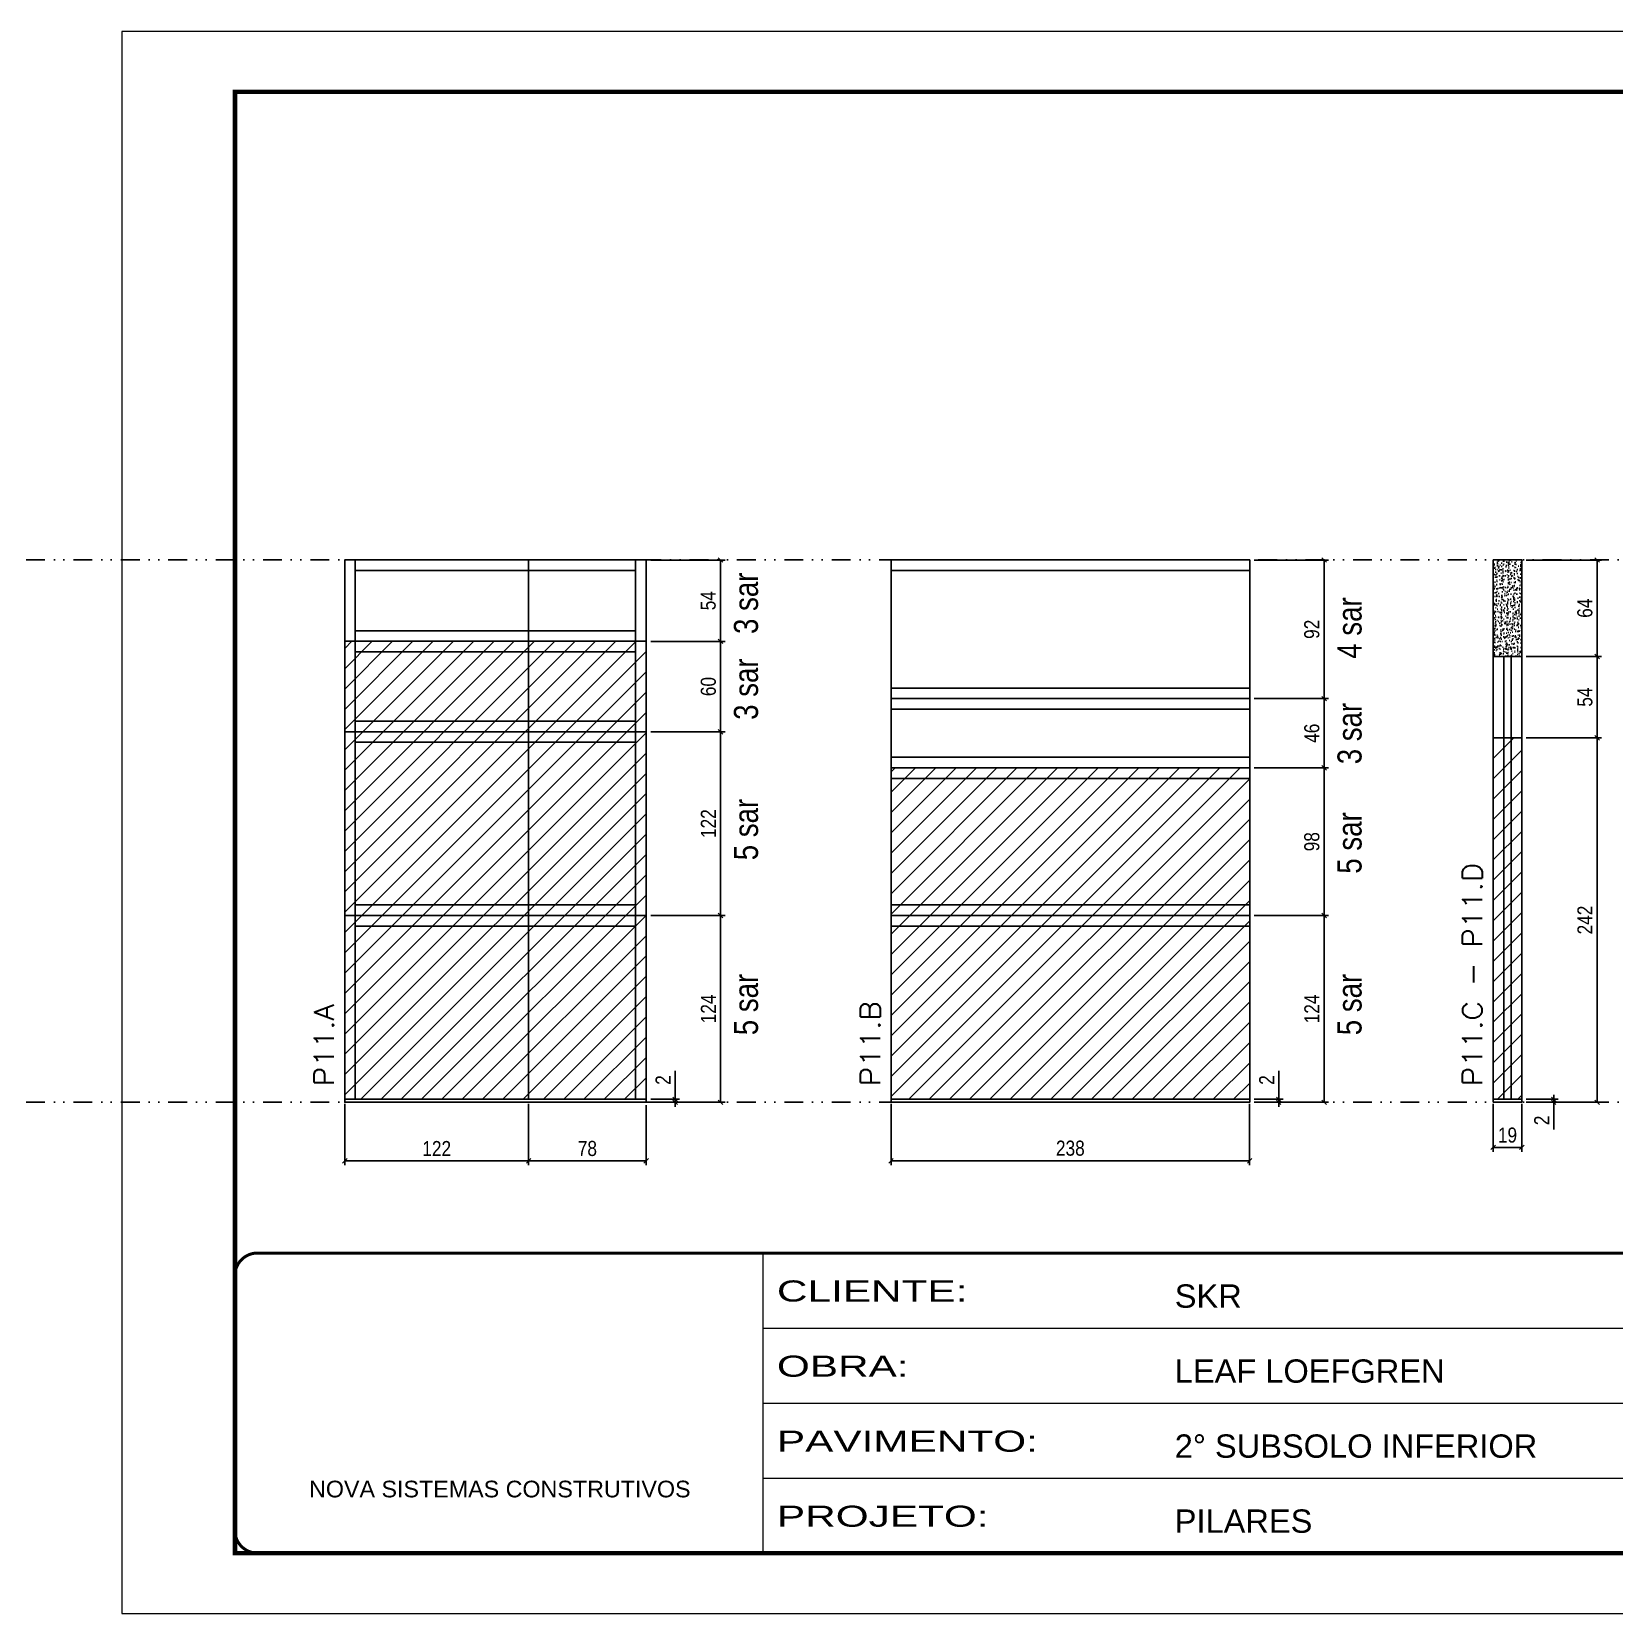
# Model space of a CAD drawing. Extents: x 13513 to 27878, y -21631 to 6985.
# Drawn here: x 15939 to 16989, y -8997 to -7947 of the extents above; entities that cross this region are included whole.
import ezdxf

# ---------------------------------------------------------------- set-up
doc = ezdxf.new("R2010")
doc.units = 0
for name, pattern in [('CONTINUO', [0]), ('DASHED', [0.75, 0.5, -0.25]), ('DIVIDE2', [0.625, 0.25, -0.125, 0, -0.125, 0, -0.125])]:
    doc.linetypes.add(name, pattern=pattern)
for name, color, linetype in [('COTA', 241, 'Continuous'), ('NOMENCLATURA', 7, 'Continuous'), ('Nível', 160, 'Continuous'), ('Painéis', 200, 'Continuous'), ('SARR_2.2x7', 40, 'Continuous')]:
    doc.layers.add(name, color=color, linetype=linetype)
for name, color, linetype, lineweight in [('Folhas', 255, 'Continuous', 9), ('Hachura', 251, 'Continuous', 9), ('SARRAFO DE PRESSAO', 251, 'DASHED', 9), ('Texto Seção', 7, 'Continuous', 15)]:
    doc.layers.add(name, color=color, linetype=linetype, lineweight=lineweight)
doc.styles.add('ARIAL', font='arial.ttf')
doc.styles.add('ARIAL_NARROW', font='ARIALN.TTF', dxfattribs={"height": 0.2})
doc.styles.add('COTA TECNICA', font='techl___.ttf', dxfattribs={"height": 10})
doc.styles.add('COTA TECNICA-50', font='techl___.ttf', dxfattribs={"height": 10})
doc.styles.add('REGUA-120', font='ROMANS.shx', dxfattribs={"height": 15})
doc.styles.add('Tecnologia', font='')
doc.styles.get('Tecnologia').set_extended_font_data('Forgotten Futurist')
doc.dimstyles.new('COTA PAINEL-50', dxfattribs={"dimtxt": 10, "dimasz": 3, "dimexe": 3, "dimexo": 3, "dimgap": 3, "dimtad": 1, "dimdec": 1, "dimzin": 12, "dimdsep": 46, "dimtxsty": 'COTA TECNICA-50', "dimblk1": 'OBLIQUE', "dimblk2": 'OBLIQUE', "dimsah": 1, "dimcen": 0.9, "dimclrd": 4, "dimclre": 4, "dimclrt": 240, "dimadec": 1, "dimazin": 3, "dimtfac": 1, "dimtdec": 1, "dimtmove": 0, "dimatfit": 3, "dimfxl": 1, "dimtolj": 1, "dimtzin": 12, "dimarcsym": 0})
doc.dimstyles.new('PAINEL', dxfattribs={"dimtxt": 10, "dimasz": 3, "dimexe": 3, "dimexo": 3, "dimgap": 3, "dimtad": 1, "dimdec": 1, "dimzin": 12, "dimdsep": 46, "dimtxsty": 'COTA TECNICA', "dimblk1": 'OBLIQUE', "dimblk2": 'OBLIQUE', "dimsah": 1, "dimcen": 0.9, "dimclrd": 4, "dimclre": 4, "dimclrt": 240, "dimadec": 1, "dimazin": 3, "dimtfac": 1, "dimtdec": 1, "dimtmove": 0, "dimatfit": 3, "dimfxl": 1, "dimtolj": 1, "dimtzin": 12, "dimarcsym": 0})

# ---------------------------------------------------------------- blocks, each defined once
blk = doc.blocks.new('9999999999')
at = {"color": 30, "linetype": 'CONTINUO'}
for p, q in [((98564.6, 34230.2), (98564.6, 34429.4)), ((98564.6, 34379.6), (99584, 34379.6)), ((98564.6, 34329.8), (99488, 34329.8)), ((99584, 34329.8), (99488, 34329.8)), ((99488, 34329.8), (99488, 34230.2)), ((98564.6, 34280), (99488, 34280))]:
    blk.add_line(p, q, dxfattribs=at)
at = {"color": 30, "linetype": 'CONTINUO', "const_width": 2}
blk.add_lwpolyline([(99584, 34230.2), (99584, 34414.4, 0.414214), (99569, 34429.4), (98229, 34429.4, 0.414214), (98214, 34414.4), (98214, 34245.2, 0.414214), (98229, 34230.2), (99584, 34230.2)], format="xyb", dxfattribs=at)
at = {"layer": 'Folhas'}
blk.add_lwpolyline([(98139, 34190.2), (99624, 34190.2), (99624, 35240.2), (98139, 35240.2)], close=True, dxfattribs=at)
at = {"layer": 'Folhas', "color": 30, "const_width": 3}
blk.add_lwpolyline([(98214, 34230.2), (99584, 34230.2), (99584, 35200.2), (98214, 35200.2)], close=True, dxfattribs=at)
at = {"color": 7, "linetype": 'Continuous', "ltscale": 5, "style": 'ARIAL'}
for s, height, p in [('SKR', 15.48, (98837.7, 34393.1)), ('LEAF LOEFGREN', 15.483, (98837.7, 34343.3)), ('2° SUBSOLO INFERIOR', 15.483, (98837.7, 34293.5)), ('NOVA SISTEMAS CONSTRUTIVOS', 11.059, (98263.2, 34267.2)), ('PILARES', 15.48, (98837.7, 34243.7))]:
    blk.add_text(s, height=height, dxfattribs=at).set_placement(p)
at = {"layer": 'Folhas', "color": 7, "style": 'Tecnologia', "width": 1.5}
for s, p in [('CLIENTE:', (98573.7, 34397.2)), ('OBRA:', (98573.7, 34347.3)), ('PAVIMENTO:', (98573.7, 34297.5)), ('PROJETO:', (98573.7, 34247.7))]:
    blk.add_text(s, height=14, dxfattribs=at).set_placement(p)
blk = doc.blocks.new('_Oblique')
at = {"color": 0, "linetype": 'ByBlock', "lineweight": -2}
blk.add_line((-0.5, -0.5), (0.5, 0.5), dxfattribs=at)
blk = doc.blocks.new('*D2274')
at = {"layer": 'COTA', "color": 4, "lineweight": -2, "transparency": 16777216}
for p, q in [((16146.4, -8658.5), (16146.4, -8699.3)), ((16268.4, -8658.5), (16268.4, -8699.3)), ((16268.4, -8696.3), (16146.4, -8696.3))]:
    blk.add_line(p, q, dxfattribs=at)
at = {"layer": 'Defpoints', "color": 0, "transparency": 16777216}
for p in [(16146.4, -8655.5), (16268.4, -8655.5), (16146.4, -8696.3)]:
    blk.add_point(p, dxfattribs=at)
at = {"layer": 'COTA', "color": 4, "lineweight": -2, "transparency": 16777216, "xscale": 3, "yscale": 3, "zscale": 3, "rotation": 180}
blk.add_blockref('_Oblique', (16146.4, -8696.3), dxfattribs=at)
at = {"layer": 'COTA', "color": 4, "lineweight": -2, "transparency": 16777216, "xscale": 3, "yscale": 3, "zscale": 3}
blk.add_blockref('_Oblique', (16268.4, -8696.3), dxfattribs=at)
at = {"layer": 'COTA', "color": 240, "transparency": 16777216, "insert": (16207.4, -8688.2), "char_height": 10, "attachment_point": 5, "style": 'COTA TECNICA'}
blk.add_mtext('\\A1;122', dxfattribs=at)
blk = doc.blocks.new('*D2275')
at = {"layer": 'COTA', "color": 4, "lineweight": -2, "transparency": 16777216}
for p, q in [((16365.6, -8655.5), (16365.6, -8636.7)), ((16349.4, -8655.5), (16368.6, -8655.5)), ((16349.4, -8657.5), (16368.6, -8657.5)), ((16365.6, -8657.5), (16365.6, -8655.5)), ((16365.6, -8657.5), (16365.6, -8660.5))]:
    blk.add_line(p, q, dxfattribs=at)
at = {"layer": 'Defpoints', "color": 0, "transparency": 16777216}
for p in [(16346.4, -8655.5), (16346.4, -8657.5), (16365.6, -8657.5)]:
    blk.add_point(p, dxfattribs=at)
at = {"layer": 'COTA', "color": 4, "lineweight": -2, "transparency": 16777216, "xscale": 3, "yscale": 3, "zscale": 3}
for p, rotation in [((16365.6, -8655.5), 270), ((16365.6, -8657.5), 90)]:
    blk.add_blockref('_Oblique', p, dxfattribs=dict(at, rotation=rotation))
at = {"layer": 'COTA', "color": 240, "transparency": 16777216, "insert": (16357.6, -8642.7), "char_height": 10, "attachment_point": 5, "rotation": 90, "style": 'COTA TECNICA-50'}
blk.add_mtext('\\A1;2', dxfattribs=at)
blk = doc.blocks.new('*D2276')
at = {"layer": 'COTA', "color": 4, "lineweight": -2, "transparency": 16777216}
for p, q in [((16349.4, -8411.5), (16398.8, -8411.5)), ((16395.8, -8533.5), (16395.8, -8411.5)), ((16349.4, -8533.5), (16398.8, -8533.5))]:
    blk.add_line(p, q, dxfattribs=at)
at = {"layer": 'Defpoints', "color": 0, "transparency": 16777216}
for p in [(16346.4, -8411.5), (16395.8, -8411.5), (16346.4, -8533.5)]:
    blk.add_point(p, dxfattribs=at)
at = {"layer": 'COTA', "color": 4, "lineweight": -2, "transparency": 16777216, "xscale": 3, "yscale": 3, "zscale": 3}
for p, rotation in [((16395.8, -8411.5), 90), ((16395.8, -8533.5), 270)]:
    blk.add_blockref('_Oblique', p, dxfattribs=dict(at, rotation=rotation))
at = {"layer": 'COTA', "color": 240, "transparency": 16777216, "insert": (16387.7, -8472.5), "char_height": 10, "attachment_point": 5, "rotation": 90, "style": 'COTA TECNICA-50'}
blk.add_mtext('\\A1;122', dxfattribs=at)
blk = doc.blocks.new('*D2277')
at = {"layer": 'COTA', "color": 4, "linetype": 'ByBlock', "lineweight": -2, "transparency": 16777216}
for p, q in [((16349.4, -8533.5), (16398.8, -8533.5)), ((16395.8, -8657.5), (16395.8, -8533.5)), ((16349.4, -8657.5), (16398.8, -8657.5))]:
    blk.add_line(p, q, dxfattribs=at)
at = {"layer": 'Defpoints', "color": 0, "linetype": 'ByBlock', "transparency": 16777216}
for p in [(16346.4, -8533.5), (16395.8, -8533.5), (16346.4, -8657.5)]:
    blk.add_point(p, dxfattribs=at)
at = {"layer": 'COTA', "color": 4, "linetype": 'ByBlock', "lineweight": -2, "transparency": 16777216, "xscale": 3, "yscale": 3, "zscale": 3}
for p, rotation in [((16395.8, -8533.5), 90), ((16395.8, -8657.5), 270)]:
    blk.add_blockref('_Oblique', p, dxfattribs=dict(at, rotation=rotation))
at = {"layer": 'COTA', "color": 240, "linetype": 'ByBlock', "transparency": 16777216, "insert": (16387.7, -8595.5), "char_height": 10, "attachment_point": 5, "rotation": 90, "style": 'COTA TECNICA'}
blk.add_mtext('\\A1;124', dxfattribs=at)
blk = doc.blocks.new('*D2278')
at = {"layer": 'COTA', "color": 4, "linetype": 'ByBlock', "lineweight": -2, "transparency": 16777216}
for p, q in [((16349.4, -8533.5), (16398.8, -8533.5)), ((16395.8, -8657.5), (16395.8, -8533.5)), ((16349.4, -8657.5), (16398.8, -8657.5))]:
    blk.add_line(p, q, dxfattribs=at)
at = {"layer": 'Defpoints', "color": 0, "linetype": 'ByBlock', "transparency": 16777216}
for p in [(16346.4, -8533.5), (16395.8, -8533.5), (16346.4, -8657.5)]:
    blk.add_point(p, dxfattribs=at)
at = {"layer": 'COTA', "color": 4, "linetype": 'ByBlock', "lineweight": -2, "transparency": 16777216, "xscale": 3, "yscale": 3, "zscale": 3}
for p, rotation in [((16395.8, -8533.5), 90), ((16395.8, -8657.5), 270)]:
    blk.add_blockref('_Oblique', p, dxfattribs=dict(at, rotation=rotation))
at = {"layer": 'COTA', "color": 240, "linetype": 'ByBlock', "transparency": 16777216, "insert": (16387.7, -8595.5), "char_height": 10, "attachment_point": 5, "rotation": 90, "style": 'COTA TECNICA'}
blk.add_mtext('\\A1;124', dxfattribs=at)
blk = doc.blocks.new('*D2279')
at = {"layer": 'COTA', "color": 4, "lineweight": -2, "transparency": 16777216}
for p, q in [((16349.4, -8351.5), (16398.8, -8351.5)), ((16395.8, -8411.5), (16395.8, -8351.5)), ((16349.4, -8411.5), (16398.8, -8411.5))]:
    blk.add_line(p, q, dxfattribs=at)
at = {"layer": 'Defpoints', "color": 0, "transparency": 16777216}
for p in [(16346.4, -8351.5), (16395.8, -8351.5), (16346.4, -8411.5)]:
    blk.add_point(p, dxfattribs=at)
at = {"layer": 'COTA', "color": 4, "lineweight": -2, "transparency": 16777216, "xscale": 3, "yscale": 3, "zscale": 3}
for p, rotation in [((16395.8, -8351.5), 90), ((16395.8, -8411.5), 270)]:
    blk.add_blockref('_Oblique', p, dxfattribs=dict(at, rotation=rotation))
at = {"layer": 'COTA', "color": 240, "transparency": 16777216, "insert": (16387.7, -8381.5), "char_height": 10, "attachment_point": 5, "rotation": 90, "style": 'COTA TECNICA'}
blk.add_mtext('\\A1;60', dxfattribs=at)
blk = doc.blocks.new('*D2280')
at = {"layer": 'COTA', "color": 4, "lineweight": -2, "transparency": 16777216}
for p, q in [((16508.9, -8658.5), (16508.9, -8699.3)), ((16746.9, -8658.5), (16746.9, -8699.3)), ((16746.9, -8696.3), (16508.9, -8696.3))]:
    blk.add_line(p, q, dxfattribs=at)
at = {"layer": 'Defpoints', "color": 0, "transparency": 16777216}
for p in [(16508.9, -8655.5), (16746.9, -8655.5), (16508.9, -8696.3)]:
    blk.add_point(p, dxfattribs=at)
at = {"layer": 'COTA', "color": 4, "lineweight": -2, "transparency": 16777216, "xscale": 3, "yscale": 3, "zscale": 3, "rotation": 180}
blk.add_blockref('_Oblique', (16508.9, -8696.3), dxfattribs=at)
at = {"layer": 'COTA', "color": 4, "lineweight": -2, "transparency": 16777216, "xscale": 3, "yscale": 3, "zscale": 3}
blk.add_blockref('_Oblique', (16746.9, -8696.3), dxfattribs=at)
at = {"layer": 'COTA', "color": 240, "transparency": 16777216, "insert": (16627.9, -8688), "char_height": 10, "attachment_point": 5, "style": 'COTA TECNICA'}
blk.add_mtext('\\A1;238', dxfattribs=at)
blk = doc.blocks.new('*D2281')
at = {"layer": 'COTA', "color": 4, "lineweight": -2, "transparency": 16777216}
for p, q in [((16766.2, -8655.5), (16766.2, -8636.7)), ((16749.9, -8655.5), (16769.2, -8655.5)), ((16749.9, -8657.5), (16769.2, -8657.5)), ((16766.2, -8657.5), (16766.2, -8655.5)), ((16766.2, -8657.5), (16766.2, -8660.5))]:
    blk.add_line(p, q, dxfattribs=at)
at = {"layer": 'Defpoints', "color": 0, "transparency": 16777216}
for p in [(16746.9, -8655.5), (16746.9, -8657.5), (16766.2, -8657.5)]:
    blk.add_point(p, dxfattribs=at)
at = {"layer": 'COTA', "color": 4, "lineweight": -2, "transparency": 16777216, "xscale": 3, "yscale": 3, "zscale": 3}
for p, rotation in [((16766.2, -8655.5), 270), ((16766.2, -8657.5), 90)]:
    blk.add_blockref('_Oblique', p, dxfattribs=dict(at, rotation=rotation))
at = {"layer": 'COTA', "color": 240, "transparency": 16777216, "insert": (16758.2, -8642.7), "char_height": 10, "attachment_point": 5, "rotation": 90, "style": 'COTA TECNICA-50'}
blk.add_mtext('\\A1;2', dxfattribs=at)
blk = doc.blocks.new('*D2282')
at = {"layer": 'COTA', "color": 4, "lineweight": -2, "transparency": 16777216}
for p, q in [((16749.9, -8435.5), (16799.3, -8435.5)), ((16796.3, -8533.5), (16796.3, -8435.5)), ((16749.9, -8533.5), (16799.3, -8533.5))]:
    blk.add_line(p, q, dxfattribs=at)
at = {"layer": 'Defpoints', "color": 0, "transparency": 16777216}
for p in [(16746.9, -8435.5), (16796.3, -8435.5), (16746.9, -8533.5)]:
    blk.add_point(p, dxfattribs=at)
at = {"layer": 'COTA', "color": 4, "lineweight": -2, "transparency": 16777216, "xscale": 3, "yscale": 3, "zscale": 3}
for p, rotation in [((16796.3, -8435.5), 90), ((16796.3, -8533.5), 270)]:
    blk.add_blockref('_Oblique', p, dxfattribs=dict(at, rotation=rotation))
at = {"layer": 'COTA', "color": 240, "transparency": 16777216, "insert": (16788.2, -8484.5), "char_height": 10, "attachment_point": 5, "rotation": 90, "style": 'COTA TECNICA-50'}
blk.add_mtext('\\A1;98', dxfattribs=at)
blk = doc.blocks.new('*D2283')
at = {"layer": 'COTA', "color": 4, "linetype": 'ByBlock', "lineweight": -2, "transparency": 16777216}
for p, q in [((16749.9, -8533.5), (16799.3, -8533.5)), ((16796.3, -8657.5), (16796.3, -8533.5)), ((16749.9, -8657.5), (16799.3, -8657.5))]:
    blk.add_line(p, q, dxfattribs=at)
at = {"layer": 'Defpoints', "color": 0, "linetype": 'ByBlock', "transparency": 16777216}
for p in [(16746.9, -8533.5), (16796.3, -8533.5), (16746.9, -8657.5)]:
    blk.add_point(p, dxfattribs=at)
at = {"layer": 'COTA', "color": 4, "linetype": 'ByBlock', "lineweight": -2, "transparency": 16777216, "xscale": 3, "yscale": 3, "zscale": 3}
for p, rotation in [((16796.3, -8533.5), 90), ((16796.3, -8657.5), 270)]:
    blk.add_blockref('_Oblique', p, dxfattribs=dict(at, rotation=rotation))
at = {"layer": 'COTA', "color": 240, "linetype": 'ByBlock', "transparency": 16777216, "insert": (16788.2, -8595.5), "char_height": 10, "attachment_point": 5, "rotation": 90, "style": 'COTA TECNICA'}
blk.add_mtext('\\A1;124', dxfattribs=at)
blk = doc.blocks.new('*D2284')
at = {"layer": 'COTA', "color": 4, "linetype": 'ByBlock', "lineweight": -2, "transparency": 16777216}
for p, q in [((16749.9, -8533.5), (16799.3, -8533.5)), ((16796.3, -8657.5), (16796.3, -8533.5)), ((16749.9, -8657.5), (16799.3, -8657.5))]:
    blk.add_line(p, q, dxfattribs=at)
at = {"layer": 'Defpoints', "color": 0, "linetype": 'ByBlock', "transparency": 16777216}
for p in [(16746.9, -8533.5), (16796.3, -8533.5), (16746.9, -8657.5)]:
    blk.add_point(p, dxfattribs=at)
at = {"layer": 'COTA', "color": 4, "linetype": 'ByBlock', "lineweight": -2, "transparency": 16777216, "xscale": 3, "yscale": 3, "zscale": 3}
for p, rotation in [((16796.3, -8533.5), 90), ((16796.3, -8657.5), 270)]:
    blk.add_blockref('_Oblique', p, dxfattribs=dict(at, rotation=rotation))
at = {"layer": 'COTA', "color": 240, "linetype": 'ByBlock', "transparency": 16777216, "insert": (16788.2, -8595.5), "char_height": 10, "attachment_point": 5, "rotation": 90, "style": 'COTA TECNICA'}
blk.add_mtext('\\A1;124', dxfattribs=at)
blk = doc.blocks.new('*D2285')
at = {"layer": 'COTA', "color": 4, "lineweight": -2, "transparency": 16777216}
for p, q in [((16908.5, -8658.5), (16908.5, -8690.4)), ((16927.5, -8658.5), (16927.5, -8690.4)), ((16908.5, -8687.4), (16927.5, -8687.4))]:
    blk.add_line(p, q, dxfattribs=at)
at = {"layer": 'Defpoints', "color": 0, "transparency": 16777216}
for p in [(16908.5, -8655.5), (16927.5, -8655.5), (16927.5, -8687.4)]:
    blk.add_point(p, dxfattribs=at)
at = {"layer": 'COTA', "color": 4, "lineweight": -2, "transparency": 16777216, "xscale": 3, "yscale": 3, "zscale": 3, "rotation": 180}
blk.add_blockref('_Oblique', (16908.5, -8687.4), dxfattribs=at)
at = {"layer": 'COTA', "color": 4, "lineweight": -2, "transparency": 16777216, "xscale": 3, "yscale": 3, "zscale": 3}
blk.add_blockref('_Oblique', (16927.5, -8687.4), dxfattribs=at)
at = {"layer": 'COTA', "color": 240, "transparency": 16777216, "insert": (16918, -8679.3), "char_height": 10, "attachment_point": 5, "style": 'COTA TECNICA'}
blk.add_mtext('\\A1;19', dxfattribs=at)
blk = doc.blocks.new('*D2286')
at = {"layer": 'COTA', "color": 4, "lineweight": -2, "transparency": 16777216}
for p, q in [((16948.7, -8655.5), (16948.7, -8652.5)), ((16930.5, -8655.5), (16951.7, -8655.5)), ((16930.5, -8657.5), (16951.7, -8657.5)), ((16948.7, -8655.5), (16948.7, -8657.5)), ((16948.7, -8657.5), (16948.7, -8675.6))]:
    blk.add_line(p, q, dxfattribs=at)
at = {"layer": 'Defpoints', "color": 0, "transparency": 16777216}
for p in [(16927.5, -8655.5), (16927.5, -8657.5), (16948.7, -8655.5)]:
    blk.add_point(p, dxfattribs=at)
at = {"layer": 'COTA', "color": 4, "lineweight": -2, "transparency": 16777216, "xscale": 3, "yscale": 3, "zscale": 3}
for p, rotation in [((16948.7, -8655.5), 270), ((16948.7, -8657.5), 90)]:
    blk.add_blockref('_Oblique', p, dxfattribs=dict(at, rotation=rotation))
at = {"layer": 'COTA', "color": 240, "transparency": 16777216, "insert": (16940.7, -8669.5), "char_height": 10, "attachment_point": 5, "rotation": 90, "style": 'COTA TECNICA-50'}
blk.add_mtext('\\A1;2', dxfattribs=at)
blk = doc.blocks.new('*D2287')
at = {"layer": 'COTA', "color": 4, "linetype": 'ByBlock', "lineweight": -2, "transparency": 16777216}
for p, q in [((16930.5, -8297.5), (16980.5, -8297.5)), ((16977.5, -8297.5), (16977.5, -8361.5)), ((16930.5, -8361.5), (16980.5, -8361.5))]:
    blk.add_line(p, q, dxfattribs=at)
at = {"layer": 'Defpoints', "color": 0, "linetype": 'ByBlock', "transparency": 16777216}
for p in [(16927.5, -8297.5), (16927.5, -8361.5), (16977.5, -8361.5)]:
    blk.add_point(p, dxfattribs=at)
at = {"layer": 'COTA', "color": 4, "linetype": 'ByBlock', "lineweight": -2, "transparency": 16777216, "xscale": 3, "yscale": 3, "zscale": 3}
for p, rotation in [((16977.5, -8297.5), 90), ((16977.5, -8361.5), 270)]:
    blk.add_blockref('_Oblique', p, dxfattribs=dict(at, rotation=rotation))
at = {"layer": 'COTA', "color": 240, "linetype": 'ByBlock', "transparency": 16777216, "insert": (16969.4, -8329.5), "char_height": 10, "attachment_point": 5, "rotation": 90, "style": 'COTA TECNICA'}
blk.add_mtext('\\A1;64', dxfattribs=at)
blk = doc.blocks.new('*D2288')
at = {"layer": 'COTA', "color": 4, "lineweight": -2, "transparency": 16777216}
for p, q in [((16930.5, -8415.5), (16980.5, -8415.5)), ((16977.5, -8657.5), (16977.5, -8415.5)), ((16930.5, -8657.5), (16980.5, -8657.5))]:
    blk.add_line(p, q, dxfattribs=at)
at = {"layer": 'Defpoints', "color": 0, "transparency": 16777216}
for p in [(16927.5, -8415.5), (16977.5, -8415.5), (16927.5, -8657.5)]:
    blk.add_point(p, dxfattribs=at)
at = {"layer": 'COTA', "color": 4, "lineweight": -2, "transparency": 16777216, "xscale": 3, "yscale": 3, "zscale": 3}
for p, rotation in [((16977.5, -8415.5), 90), ((16977.5, -8657.5), 270)]:
    blk.add_blockref('_Oblique', p, dxfattribs=dict(at, rotation=rotation))
at = {"layer": 'COTA', "color": 240, "transparency": 16777216, "insert": (16969.4, -8536.5), "char_height": 10, "attachment_point": 5, "rotation": 90, "style": 'COTA TECNICA-50'}
blk.add_mtext('\\A1;242', dxfattribs=at)
blk = doc.blocks.new('*D2289')
at = {"layer": 'COTA', "color": 4, "lineweight": -2, "transparency": 16777216}
for p, q in [((16268.4, -8658.5), (16268.4, -8699.3)), ((16346.4, -8659.5), (16346.4, -8699.3)), ((16268.4, -8696.3), (16346.4, -8696.3))]:
    blk.add_line(p, q, dxfattribs=at)
at = {"layer": 'Defpoints', "color": 0, "transparency": 16777216}
for p in [(16268.4, -8655.5), (16346.4, -8656.5), (16346.4, -8696.3)]:
    blk.add_point(p, dxfattribs=at)
at = {"layer": 'COTA', "color": 4, "lineweight": -2, "transparency": 16777216, "xscale": 3, "yscale": 3, "zscale": 3, "rotation": 180}
blk.add_blockref('_Oblique', (16268.4, -8696.3), dxfattribs=at)
at = {"layer": 'COTA', "color": 4, "lineweight": -2, "transparency": 16777216, "xscale": 3, "yscale": 3, "zscale": 3}
blk.add_blockref('_Oblique', (16346.4, -8696.3), dxfattribs=at)
at = {"layer": 'COTA', "color": 240, "transparency": 16777216, "insert": (16307.4, -8688.2), "char_height": 10, "attachment_point": 5, "style": 'COTA TECNICA'}
blk.add_mtext('\\A1;78', dxfattribs=at)
blk = doc.blocks.new('*D2325')
at = {"layer": 'COTA', "color": 4, "lineweight": -2, "transparency": 16777216}
for p, q in [((16349.4, -8297.5), (16398.8, -8297.5)), ((16395.8, -8351.5), (16395.8, -8297.5)), ((16349.4, -8351.5), (16398.8, -8351.5))]:
    blk.add_line(p, q, dxfattribs=at)
at = {"layer": 'Defpoints', "color": 0, "transparency": 16777216}
for p in [(16346.4, -8297.5), (16395.8, -8297.5), (16346.4, -8351.5)]:
    blk.add_point(p, dxfattribs=at)
at = {"layer": 'COTA', "color": 4, "lineweight": -2, "transparency": 16777216, "xscale": 3, "yscale": 3, "zscale": 3}
for p, rotation in [((16395.8, -8297.5), 90), ((16395.8, -8351.5), 270)]:
    blk.add_blockref('_Oblique', p, dxfattribs=dict(at, rotation=rotation))
at = {"layer": 'COTA', "color": 240, "transparency": 16777216, "insert": (16387.6, -8324.5), "char_height": 10, "attachment_point": 5, "rotation": 90, "style": 'COTA TECNICA'}
blk.add_mtext('\\A1;54', dxfattribs=at)
blk = doc.blocks.new('*D2326')
at = {"layer": 'COTA', "color": 4, "lineweight": -2, "transparency": 16777216}
for p, q in [((16749.9, -8389.5), (16799.3, -8389.5)), ((16796.3, -8435.5), (16796.3, -8389.5)), ((16749.9, -8435.5), (16799.3, -8435.5))]:
    blk.add_line(p, q, dxfattribs=at)
at = {"layer": 'Defpoints', "color": 0, "transparency": 16777216}
for p in [(16746.9, -8389.5), (16796.3, -8389.5), (16746.9, -8435.5)]:
    blk.add_point(p, dxfattribs=at)
at = {"layer": 'COTA', "color": 4, "lineweight": -2, "transparency": 16777216, "xscale": 3, "yscale": 3, "zscale": 3}
for p, rotation in [((16796.3, -8389.5), 90), ((16796.3, -8435.5), 270)]:
    blk.add_blockref('_Oblique', p, dxfattribs=dict(at, rotation=rotation))
at = {"layer": 'COTA', "color": 240, "transparency": 16777216, "insert": (16788.2, -8412.5), "char_height": 10, "attachment_point": 5, "rotation": 90, "style": 'COTA TECNICA'}
blk.add_mtext('\\A1;46', dxfattribs=at)
blk = doc.blocks.new('*D2327')
at = {"layer": 'COTA', "color": 4, "lineweight": -2, "transparency": 16777216}
for p, q in [((16749.9, -8297.5), (16799.3, -8297.5)), ((16796.3, -8389.5), (16796.3, -8297.5)), ((16749.9, -8389.5), (16799.3, -8389.5))]:
    blk.add_line(p, q, dxfattribs=at)
at = {"layer": 'Defpoints', "color": 0, "transparency": 16777216}
for p in [(16746.9, -8297.5), (16796.3, -8297.5), (16746.9, -8389.5)]:
    blk.add_point(p, dxfattribs=at)
at = {"layer": 'COTA', "color": 4, "lineweight": -2, "transparency": 16777216, "xscale": 3, "yscale": 3, "zscale": 3}
for p, rotation in [((16796.3, -8297.5), 90), ((16796.3, -8389.5), 270)]:
    blk.add_blockref('_Oblique', p, dxfattribs=dict(at, rotation=rotation))
at = {"layer": 'COTA', "color": 240, "transparency": 16777216, "insert": (16788.2, -8343.5), "char_height": 10, "attachment_point": 5, "rotation": 90, "style": 'COTA TECNICA'}
blk.add_mtext('\\A1;92', dxfattribs=at)
blk = doc.blocks.new('*D2328')
at = {"layer": 'COTA', "color": 4, "lineweight": -2, "transparency": 16777216}
for p, q in [((16930.5, -8361.5), (16980.5, -8361.5)), ((16977.5, -8415.5), (16977.5, -8361.5)), ((16930.5, -8415.5), (16980.5, -8415.5))]:
    blk.add_line(p, q, dxfattribs=at)
at = {"layer": 'Defpoints', "color": 0, "transparency": 16777216}
for p in [(16927.5, -8361.5), (16977.5, -8361.5), (16927.5, -8415.5)]:
    blk.add_point(p, dxfattribs=at)
at = {"layer": 'COTA', "color": 4, "lineweight": -2, "transparency": 16777216, "xscale": 3, "yscale": 3, "zscale": 3}
for p, rotation in [((16977.5, -8361.5), 90), ((16977.5, -8415.5), 270)]:
    blk.add_blockref('_Oblique', p, dxfattribs=dict(at, rotation=rotation))
at = {"layer": 'COTA', "color": 240, "transparency": 16777216, "insert": (16969.4, -8388.5), "char_height": 10, "attachment_point": 5, "rotation": 90, "style": 'COTA TECNICA'}
blk.add_mtext('\\A1;54', dxfattribs=at)

msp = doc.modelspace()

# ---------------------------------------------------------------- hatches: boundary and pattern name
at = {"layer": 'COTA'}
h = msp.add_hatch(dxfattribs=at)
h.set_pattern_fill('AR-CONC', color=256, scale=0.03)
h.set_pattern_definition([(50, (1225.6464, -12610.326), (5.4655401, -0.4781726), [0.5715, -6.2865]), (355, (1225.6464, -12610.326), (-1.0573026, 5.7317054), [0.4572, -5.0292175]), (100.451445, (1226.102, -12610.366), (4.4082374, 5.2535326), [0.4857003, -5.3427073]), (46.1842, (1225.6464, -12608.802), (8.1323712, -1.2612698), [0.85725, -9.42975]), (96.63556, (1226.324, -12608.907), (7.122124, 7.4227837), [0.7285507, -8.0140682]), (351.18415, (1225.646, -12608.802), (7.122124, 7.4227837), [0.685799, -7.543792]), (21, (1226.4084, -12609.183), (4.5484317, -3.067956), [0.5715, -6.2865]), (326, (1226.4084, -12609.183), (1.8540609, 5.525639), [0.4572, -5.0292]), (71.451445, (1226.7874, -12609.439), (6.4024926, 2.457683), [0.4857003, -5.3426981]), (37.5, (1225.6464, -12610.3262), (0.0926581, 2.53665117), [0, -4.96824, 0, -5.1054, 0, -5.04825]), (7.5, (1225.6464, -12610.3262), (2.00458988, 3.00541724), [0, -2.91084, 0, -4.85394, 0, -1.92405]), (327.5, (1223.9471, -12610.3262), (4.06771786, -0.17186232), [0, -1.905, 0, -5.9436, 0, -7.8867]), (317.5, (1223.185, -12610.3262), (4.44387544, 0.7627947), [0, -2.4765, 0, -3.94716, 0, -5.6007])])
h.paths.add_polyline_path([(16927.51, -8297.47), (16908.51, -8297.47), (16908.51, -8361.49), (16927.51, -8361.49)])
at = {"layer": 'Hachura', "linetype": 'ByBlock'}
h = msp.add_hatch(dxfattribs=at)
h.set_pattern_fill('ANSI31', color=256, scale=3)
h.paths.add_polyline_path([(16146.39, -8411.47), (16268.39, -8411.47), (16268.39, -8351.47), (16146.39, -8351.47)])
h.paths.add_polyline_path([(16346.39, -8411.47), (16346.39, -8351.47), (16268.39, -8351.47), (16268.39, -8411.47)])
h.paths.add_polyline_path([(16346.39, -8411.47), (16268.39, -8411.47), (16268.39, -8533.47), (16346.39, -8533.47)])
h.paths.add_polyline_path([(16268.39, -8533.47), (16268.39, -8411.47), (16146.39, -8411.47), (16146.39, -8533.47)])
h.paths.add_polyline_path([(16146.39, -8533.47), (16146.39, -8655.47), (16268.39, -8655.47), (16268.39, -8533.47)])
h.paths.add_polyline_path([(16268.39, -8655.47), (16346.39, -8655.47), (16346.39, -8533.47), (16268.39, -8533.47)])
h.paths.add_polyline_path([(16508.93, -8533.47), (16508.93, -8655.47), (16746.93, -8655.47), (16746.93, -8533.47)])
h.paths.add_polyline_path([(16746.93, -8533.47), (16746.93, -8435.47), (16508.93, -8435.47), (16508.93, -8533.47)])
h.paths.add_polyline_path([(16908.51, -8655.47), (16927.51, -8655.47), (16927.51, -8415.49), (16908.51, -8415.49)])

# ---------------------------------------------------------------- linework, layer by layer
at = {"layer": 'COTA', "linetype": 'ByBlock'}
msp.add_lwpolyline([(16908.51, -8361.49), (16927.51, -8361.49), (16927.51, -8297.47), (16908.51, -8297.47)], close=True, dxfattribs=at)
at = {"layer": 'Nível', "color": 4, "linetype": 'DIVIDE2', "ltscale": 50}
for p, q in [((13513.27, -8297.47), (21417.65, -8297.47)), ((13513.27, -8657.47), (21517.65, -8657.47))]:
    msp.add_line(p, q, dxfattribs=at)
at = {"layer": 'Painéis'}
for p, q in [((16268.39, -8297.47), (16268.39, -8655.47)), ((16508.93, -8297.47), (16508.93, -8655.47)), ((16508.93, -8297.47), (16746.93, -8297.47)), ((16746.93, -8655.47), (16746.93, -8297.47)), ((16346.39, -8351.47), (16146.39, -8351.47)), ((16146.39, -8351.47), (16146.39, -8655.47)), ((16346.39, -8655.47), (16346.39, -8351.47)), ((16508.93, -8389.47), (16746.93, -8389.47)), ((16146.39, -8411.47), (16346.39, -8411.47)), ((16908.51, -8415.49), (16908.51, -8655.47)), ((16908.51, -8415.49), (16927.51, -8415.49)), ((16927.51, -8415.49), (16908.51, -8415.49)), ((16927.51, -8415.49), (16927.51, -8655.47)), ((16508.93, -8435.47), (16746.93, -8435.47)), ((16146.39, -8533.47), (16346.39, -8533.47)), ((16508.93, -8533.47), (16746.93, -8533.47)), ((16908.51, -8655.47), (16927.51, -8655.47)), ((16908.51, -8655.47), (16927.51, -8655.47)), ((16908.51, -8657.47), (16908.51, -8655.47)), ((16927.51, -8657.47), (16908.51, -8657.47)), ((16927.51, -8655.47), (16927.51, -8657.47))]:
    msp.add_line(p, q, dxfattribs=at)
for points in [[(16146.39, -8351.47), (16346.39, -8351.47), (16346.39, -8297.47), (16146.39, -8297.47)], [(16908.51, -8415.49), (16927.51, -8415.49), (16927.51, -8361.49), (16908.51, -8361.49)], [(16346.39, -8655.47), (16146.39, -8655.47), (16146.39, -8657.47), (16346.39, -8657.47)], [(16746.93, -8655.47), (16508.93, -8655.47), (16508.93, -8657.47), (16746.93, -8657.47)]]:
    msp.add_lwpolyline(points, close=True, dxfattribs=at)
at = {"layer": 'SARR_2.2x7'}
for p, q in [((16153.39, -8297.47), (16153.39, -8351.47)), ((16339.39, -8297.47), (16339.39, -8351.47)), ((16153.39, -8304.47), (16268.39, -8304.47)), ((16268.39, -8304.47), (16339.39, -8304.47)), ((16508.93, -8304.47), (16746.93, -8304.47)), ((16153.39, -8344.47), (16268.39, -8344.47)), ((16268.39, -8344.47), (16339.39, -8344.47)), ((16153.39, -8411.47), (16153.39, -8351.47)), ((16153.39, -8358.47), (16268.39, -8358.47)), ((16268.39, -8358.47), (16339.39, -8358.47)), ((16339.39, -8411.47), (16339.39, -8351.47)), ((16915.51, -8415.47), (16915.51, -8361.49)), ((16920.51, -8415.47), (16920.51, -8361.49)), ((16508.93, -8382.47), (16746.93, -8382.47)), ((16508.93, -8396.47), (16746.93, -8396.47)), ((16153.39, -8404.47), (16268.39, -8404.47)), ((16153.39, -8533.47), (16153.39, -8411.47)), ((16268.39, -8404.47), (16339.39, -8404.47)), ((16339.39, -8533.47), (16339.39, -8411.47)), ((16153.39, -8418.47), (16268.39, -8418.47)), ((16268.39, -8418.47), (16339.39, -8418.47)), ((16915.51, -8415.47), (16915.51, -8655.47)), ((16920.51, -8415.47), (16920.51, -8655.47)), ((16508.93, -8428.47), (16746.93, -8428.47)), ((16508.93, -8442.47), (16746.93, -8442.47)), ((16153.39, -8526.47), (16268.39, -8526.47)), ((16268.39, -8526.47), (16339.39, -8526.47)), ((16508.93, -8526.47), (16746.93, -8526.47)), ((16153.39, -8655.47), (16153.39, -8533.47)), ((16339.39, -8655.47), (16339.39, -8533.47)), ((16153.39, -8540.47), (16268.39, -8540.47)), ((16268.39, -8540.47), (16339.39, -8540.47)), ((16508.93, -8540.47), (16746.93, -8540.47))]:
    msp.add_line(p, q, dxfattribs=at)

# ---------------------------------------------------------------- block references
at = {"layer": 'SARRAFO DE PRESSAO', "color": 6, "linetype": 'ByBlock'}
msp.add_blockref('9999999999', (-82140.51, -43186.95), dxfattribs=at)

# ---------------------------------------------------------------- texts
at = {"layer": 'NOMENCLATURA', "style": 'ARIAL_NARROW'}
for s, p in [('3 sar', (16420.63, -8346.6)), ('4 sar', (16821.17, -8363.04)), ('3 sar', (16420.63, -8403.6)), ('3 sar', (16821.17, -8433.08)), ('5 sar', (16420.63, -8496.81)), ('5 sar', (16821.17, -8505.73)), ('5 sar', (16420.63, -8612.95)), ('5 sar', (16821.17, -8612.95))]:
    msp.add_text(s, height=16, rotation=90, dxfattribs=at).set_placement(p)
at = {"layer": 'Texto Seção', "style": 'REGUA-120', "width": 1.1}
for s, p in [('P11.C - P11.D', (16901.26, -8646.7)), ('P11.A', (16139.14, -8646.7)), ('P11.B', (16501.68, -8646.7))]:
    msp.add_text(s, height=13, rotation=90, dxfattribs=at).set_placement(p)

# ---------------------------------------------------------------- dimensions: what is measured, and where the dimension line sits
at = {"layer": 'COTA'}
for base, p1, p2, dimstyle, picture, middle in [((16395.75, -8297.47), (16346.39, -8351.47), (16346.39, -8297.47), 'PAINEL', '*D2325', (16387.64, -8324.47)), ((16395.75, -8351.47), (16346.39, -8411.47), (16346.39, -8351.47), 'PAINEL', '*D2279', (16387.65, -8381.47)), ((16977.5, -8361.49), (16927.51, -8415.49), (16927.51, -8361.49), 'PAINEL', '*D2328', (16969.39, -8388.49)), ((16796.3, -8389.47), (16746.93, -8435.47), (16746.93, -8389.47), 'PAINEL', '*D2326', (16788.2, -8412.47)), ((16395.75, -8411.47), (16346.39, -8533.47), (16346.39, -8411.47), 'COTA PAINEL-50', '*D2276', (16387.69, -8472.47)), ((16977.5, -8415.47), (16927.51, -8657.47), (16927.51, -8415.47), 'COTA PAINEL-50', '*D2288', (16969.43, -8536.47)), ((16796.3, -8435.47), (16746.93, -8533.47), (16746.93, -8435.47), 'COTA PAINEL-50', '*D2282', (16788.2, -8484.47))]:
    dim = msp.add_linear_dim(base=base, p1=p1, p2=p2, angle=90, dimstyle=dimstyle, dxfattribs=at)
    dim.commit()
    dim.dimension.update_dxf_attribs({"geometry": picture, "text_midpoint": middle})
for base, p1, p2, angle, override, picture, middle in [((16796.3, -8297.47), (16746.93, -8389.47), (16746.93, -8297.47), 90, {"dimtmove": 1}, '*D2327', (16788.21, -8343.47)), ((16146.39, -8696.29), (16268.39, -8655.47), (16146.39, -8655.47), 180, {"dimarcsym": 2}, '*D2274', (16207.39, -8688.23)), ((16508.93, -8696.29), (16746.93, -8655.47), (16508.93, -8655.47), 180, {"dimarcsym": 2}, '*D2280', (16627.93, -8688.05))]:
    dim = msp.add_linear_dim(base=base, p1=p1, p2=p2, angle=angle, dimstyle='PAINEL', override=override, dxfattribs=at)
    dim.commit()
    dim.dimension.update_dxf_attribs({"geometry": picture, "text_midpoint": middle})
at = {"layer": 'COTA', "linetype": 'ByBlock'}
dim = msp.add_linear_dim(base=(16977.5, -8361.49), p1=(16927.51, -8297.47), p2=(16927.51, -8361.49), angle=90, dimstyle='PAINEL', dxfattribs=at)
dim.commit()
dim.dimension.update_dxf_attribs({"geometry": '*D2287', "text_midpoint": (16969.4, -8329.48)})
for p1, p2, picture, middle in [((16346.39, -8657.47), (16346.39, -8533.47), '*D2277', (16387.68, -8595.47)), ((16346.39, -8657.47), (16346.39, -8533.47), '*D2278', (16387.68, -8595.47)), ((16746.93, -8657.47), (16746.93, -8533.47), '*D2283', (16788.23, -8595.47)), ((16746.93, -8657.47), (16746.93, -8533.47), '*D2284', (16788.23, -8595.47))]:
    dim = msp.add_aligned_dim(p1=p1, p2=p2, distance=-49.37, dimstyle='PAINEL', dxfattribs=at)
    dim.commit()
    dim.dimension.update_dxf_attribs({"geometry": picture, "text_midpoint": middle})
at = {"layer": 'COTA'}
for base, p1, p2, picture, middle in [((16365.64, -8657.47), (16346.39, -8655.47), (16346.39, -8657.47), '*D2275', (16365.64, -8642.72)), ((16766.19, -8657.47), (16746.93, -8655.47), (16746.93, -8657.47), '*D2281', (16766.19, -8642.72)), ((16948.7, -8655.47), (16927.51, -8657.47), (16927.51, -8655.47), '*D2286', (16948.7, -8669.52))]:
    dim = msp.add_linear_dim(base=base, p1=p1, p2=p2, angle=90, dimstyle='COTA PAINEL-50', dxfattribs=at)
    dim.commit()
    dim.dimension.update_dxf_attribs({"geometry": picture, "text_midpoint": middle, "dimtype": 160})
dim = msp.add_linear_dim(base=(16346.39, -8696.29), p1=(16268.39, -8655.47), p2=(16346.39, -8656.47), dimstyle='PAINEL', dxfattribs=at)
dim.commit()
dim.dimension.update_dxf_attribs({"geometry": '*D2289', "text_midpoint": (16307.39, -8688.19)})
dim = msp.add_linear_dim(base=(16927.51, -8687.36), p1=(16908.51, -8655.47), p2=(16927.51, -8655.47), dimstyle='PAINEL', override={"dimarcsym": 2}, dxfattribs=at)
dim.commit()
dim.dimension.update_dxf_attribs({"geometry": '*D2285', "text_midpoint": (16918.01, -8679.27)})

doc.saveas('drawing.dxf')
